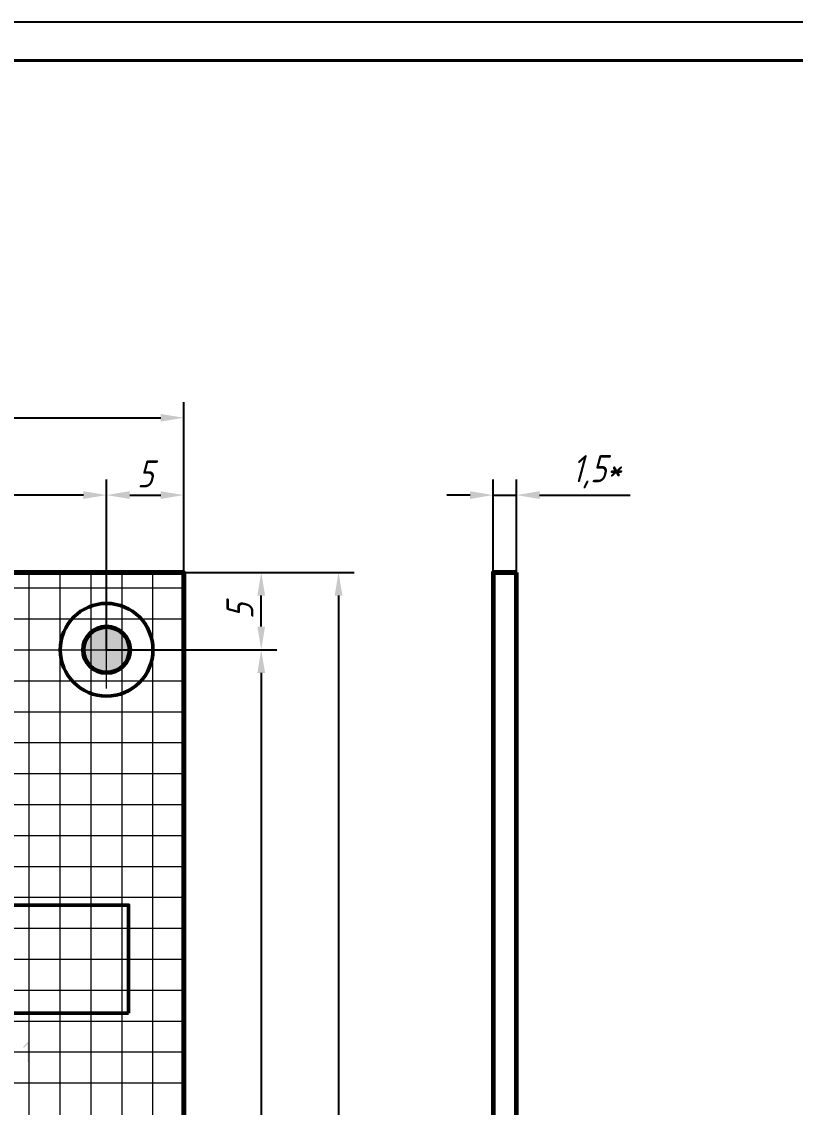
# Model space of a CAD drawing. Extents: x 260 to 1101, y 70 to 664.
# Drawn here: x 626.3 to 726.4, y 523.6 to 664 of the extents above; entities that cross this region are included whole.
import ezdxf

# ---------------------------------------------------------------- set-up
doc = ezdxf.new("R2010")
doc.units = 0
doc.header["$MEASUREMENT"] = 0
doc.layers.get('0').update_dxf_attribs({"linetype": 'CONTINUOUS'})
doc.layers.get('DEFPOINTS').update_dxf_attribs({"linetype": 'CONTINUOUS'})
for name, color, linetype in [('KONTUR', 7, 'CONTINUOUS'), ('PDF _Геометрия', 7, 'CONTINUOUS'), ('PDF _Сплошная заливка', 7, 'CONTINUOUS')]:
    doc.layers.add(name, color=color, linetype=linetype)
doc.layers.add('Основная', color=7, linetype='CONTINUOUS', lineweight=40)
doc.styles.add('GOST type A0', font='', dxfattribs={"oblique": 15, "height": 3.5})
doc.styles.get('GOST type A0').set_extended_font_data('GOST type A')
doc.dimstyles.new('ГОСТ type A', dxfattribs={"dimtxt": 3.5, "dimasz": 3, "dimexe": 2, "dimexo": 0, "dimgap": 1, "dimtad": 1, "dimtoh": 1, "dimtxsty": 'GOST type A0', "dimcen": 0, "dimazin": 2, "dimtfac": 1, "dimtmove": 0, "dimatfit": 3, "dimfxl": 1, "dimarcsym": 0})

# ---------------------------------------------------------------- blocks, each defined once
blk = doc.blocks.new('*D11')
at = {"color": 0, "lineweight": -2, "transparency": 16777216}
for p, q in [((327.41, 592.79), (327.41, 614.79)), ((647.3, 592.79), (647.3, 614.79)), ((330.41, 612.79), (644.3, 612.79))]:
    blk.add_line(p, q, dxfattribs=at)
at = {"color": 0, "transparency": 16777216}
for points in [[(330.41, 613.29), (330.41, 612.29), (327.41, 612.79)], [(644.3, 613.29), (644.3, 612.29), (647.3, 612.79)]]:
    blk.add_solid(points, dxfattribs=at)
at = {"layer": 'DEFPOINTS', "color": 0, "transparency": 16777216}
for p in [(647.3, 612.79), (327.41, 592.79), (647.3, 592.79)]:
    blk.add_point(p, dxfattribs=at)
at = {"color": 0, "transparency": 16777216, "insert": (487.36, 615.8), "char_height": 3.5, "attachment_point": 5, "style": 'GOST type A0'}
blk.add_mtext('160±0,1', dxfattribs=at)
blk = doc.blocks.new('*D12')
at = {"color": 0, "lineweight": -2, "transparency": 16777216}
for p, q in [((337.41, 582.79), (337.41, 604.79)), ((637.3, 582.79), (637.3, 604.79)), ((634.3, 602.79), (340.41, 602.79))]:
    blk.add_line(p, q, dxfattribs=at)
at = {"color": 0, "transparency": 16777216}
for points in [[(340.41, 603.29), (340.41, 602.29), (337.41, 602.79)], [(634.3, 603.29), (634.3, 602.29), (637.3, 602.79)]]:
    blk.add_solid(points, dxfattribs=at)
at = {"layer": 'DEFPOINTS', "color": 0, "transparency": 16777216}
for p in [(337.41, 602.79), (337.41, 582.79), (637.3, 582.79)]:
    blk.add_point(p, dxfattribs=at)
at = {"color": 0, "transparency": 16777216, "insert": (487.36, 605.54), "char_height": 3.5, "width": 8.1953, "attachment_point": 5, "style": 'GOST type A0'}
blk.add_mtext('150', dxfattribs=at)
blk = doc.blocks.new('*D13')
at = {"color": 0, "lineweight": -2, "transparency": 16777216}
for p, q in [((637.3, 582.79), (659.3, 582.79)), ((657.3, 579.79), (657.3, 395.79)), ((637.3, 392.79), (659.3, 392.79))]:
    blk.add_line(p, q, dxfattribs=at)
at = {"color": 0, "transparency": 16777216}
for points in [[(656.8, 579.79), (657.8, 579.79), (657.3, 582.79)], [(656.8, 395.79), (657.8, 395.79), (657.3, 392.79)]]:
    blk.add_solid(points, dxfattribs=at)
at = {"layer": 'DEFPOINTS', "color": 0, "transparency": 16777216}
for p in [(637.3, 582.79), (637.3, 392.79), (657.3, 392.79)]:
    blk.add_point(p, dxfattribs=at)
at = {"color": 0, "transparency": 16777216, "insert": (654.55, 487.79), "char_height": 3.5, "attachment_point": 5, "rotation": 90, "style": 'GOST type A0'}
blk.add_mtext('95', dxfattribs=at)
blk = doc.blocks.new('*D14')
at = {"color": 0, "lineweight": -2, "transparency": 16777216}
for p, q in [((647.3, 592.79), (669.3, 592.79)), ((667.3, 589.79), (667.3, 385.79)), ((647.3, 382.79), (669.3, 382.79))]:
    blk.add_line(p, q, dxfattribs=at)
at = {"color": 0, "transparency": 16777216}
for points in [[(666.8, 589.79), (667.8, 589.79), (667.3, 592.79)], [(666.8, 385.79), (667.8, 385.79), (667.3, 382.79)]]:
    blk.add_solid(points, dxfattribs=at)
at = {"layer": 'DEFPOINTS', "color": 0, "transparency": 16777216}
for p in [(647.3, 592.79), (647.3, 382.79), (667.3, 382.79)]:
    blk.add_point(p, dxfattribs=at)
at = {"color": 0, "transparency": 16777216, "insert": (664.29, 487.79), "char_height": 3.5, "attachment_point": 5, "rotation": 90, "style": 'GOST type A0'}
blk.add_mtext('105±0,1', dxfattribs=at)
blk = doc.blocks.new('*D15')
at = {"color": 0, "lineweight": -2, "transparency": 16777216}
for p, q in [((687.3, 592.79), (687.3, 604.79)), ((690.3, 592.79), (690.3, 604.79)), ((684.3, 602.79), (681.3, 602.79)), ((687.3, 602.79), (690.3, 602.79)), ((693.3, 602.79), (705, 602.79))]:
    blk.add_line(p, q, dxfattribs=at)
at = {"color": 0, "transparency": 16777216}
for points in [[(684.3, 603.29), (684.3, 602.29), (687.3, 602.79)], [(693.3, 603.29), (693.3, 602.29), (690.3, 602.79)]]:
    blk.add_solid(points, dxfattribs=at)
at = {"layer": 'DEFPOINTS', "color": 0, "transparency": 16777216}
for p in [(690.3, 602.79), (687.3, 592.79), (690.3, 592.79)]:
    blk.add_point(p, dxfattribs=at)
at = {"color": 0, "transparency": 16777216, "insert": (700.65, 605.8), "char_height": 3.5, "attachment_point": 5, "style": 'GOST type A0'}
blk.add_mtext('1,5*', dxfattribs=at)
blk = doc.blocks.new('*D16')
at = {"color": 0, "lineweight": -2, "transparency": 16777216}
for p, q in [((637.3, 582.79), (637.3, 604.79)), ((647.3, 582.79), (647.3, 604.79)), ((640.3, 602.79), (644.3, 602.79))]:
    blk.add_line(p, q, dxfattribs=at)
at = {"color": 0, "transparency": 16777216}
for points in [[(640.3, 603.29), (640.3, 602.29), (637.3, 602.79)], [(644.3, 603.29), (644.3, 602.29), (647.3, 602.79)]]:
    blk.add_solid(points, dxfattribs=at)
at = {"layer": 'DEFPOINTS', "color": 0, "transparency": 16777216}
for p in [(647.3, 602.79), (637.3, 582.79), (647.3, 582.79)]:
    blk.add_point(p, dxfattribs=at)
at = {"color": 0, "transparency": 16777216, "insert": (642.3, 605.54), "char_height": 3.5, "attachment_point": 5, "style": 'GOST type A0'}
blk.add_mtext('5', dxfattribs=at)
blk = doc.blocks.new('*D17')
at = {"color": 0, "lineweight": -2, "transparency": 16777216}
for p, q in [((637.3, 592.79), (659.3, 592.79)), ((657.3, 585.79), (657.3, 589.79)), ((637.3, 582.79), (659.3, 582.79))]:
    blk.add_line(p, q, dxfattribs=at)
at = {"color": 0, "transparency": 16777216}
for points in [[(656.8, 589.79), (657.8, 589.79), (657.3, 592.79)], [(656.8, 585.79), (657.8, 585.79), (657.3, 582.79)]]:
    blk.add_solid(points, dxfattribs=at)
at = {"layer": 'DEFPOINTS', "color": 0, "transparency": 16777216}
for p in [(637.3, 592.79), (657.3, 592.79), (637.3, 582.79)]:
    blk.add_point(p, dxfattribs=at)
at = {"color": 0, "transparency": 16777216, "insert": (654.55, 587.79), "char_height": 3.5, "attachment_point": 5, "rotation": 90, "style": 'GOST type A0'}
blk.add_mtext('5', dxfattribs=at)

msp = doc.modelspace()

# ---------------------------------------------------------------- hatches: boundary and pattern name
at = {"layer": 'PDF _Сплошная заливка', "transparency": 33554559}
for points in [[(637.304, 582.786), (634.597, 582.786), (634.63, 583.21), (634.729, 583.623), (634.892, 584.016), (635.114, 584.378), (635.39, 584.701), (635.713, 584.978), (636.075, 585.2), (636.468, 585.362), (636.881, 585.461), (637.304, 585.495)], [(637.304, 582.786), (637.304, 580.078), (636.881, 580.111), (636.468, 580.21), (636.075, 580.373), (635.713, 580.595), (635.39, 580.871), (635.114, 581.194), (634.892, 581.557), (634.729, 581.949), (634.63, 582.363), (634.597, 582.786)], [(637.304, 582.786), (640.012, 582.786), (639.978, 582.363), (639.879, 581.949), (639.717, 581.557), (639.495, 581.194), (639.219, 580.871), (638.896, 580.595), (638.533, 580.373), (638.141, 580.21), (637.728, 580.111), (637.304, 580.078)], [(627.18, 532.086), (627.205, 532.061), (627.231, 532.061), (627.231, 532.036), (627.231, 532.036), (627.256, 532.01), (627.256, 531.985), (627.256, 529.572), (627.256, 529.546), (627.256, 529.521), (627.231, 529.521), (627.231, 529.496), (627.231, 529.496), (627.205, 529.47), (627.18, 529.47), (627.154, 529.47), (627.154, 529.47), (627.154, 529.47), (627.129, 529.47), (627.104, 529.496), (627.078, 529.496), (627.078, 529.496), (627.078, 529.521), (627.078, 529.572), (627.078, 531.756), (626.672, 531.35), (626.672, 531.35), (626.647, 531.35), (626.621, 531.324), (626.596, 531.324), (626.596, 531.324), (626.57, 531.324), (626.545, 531.35), (626.545, 531.35), (626.52, 531.375), (626.52, 531.375), (626.52, 531.401), (626.52, 531.426), (626.52, 531.426), (626.52, 531.451), (626.52, 531.451), (626.545, 531.477), (627.104, 532.061), (627.104, 532.061), (627.104, 532.061), (627.129, 532.086), (627.154, 532.086), (627.154, 532.086)]]:
    msp.add_hatch(color=256, dxfattribs=at).paths.add_polyline_path(points)
at = {"layer": 'PDF _Сплошная заливка', "true_color": 0xffffff, "transparency": 33554559}
msp.add_hatch(color=7, dxfattribs=at).paths.add_polyline_path([(637.304, 585.495), (637.728, 585.461), (638.141, 585.362), (638.533, 585.2), (638.896, 584.978), (639.219, 584.701), (639.495, 584.378), (639.717, 584.016), (639.879, 583.623), (639.978, 583.21), (640.012, 582.786), (637.304, 582.786)])

# ---------------------------------------------------------------- linework, layer by layer
for p, q in [((687.301, 592.786), (687.301, 602.786)), ((647.301, 592.786), (657.301, 592.786)), ((657.301, 592.786), (667.301, 592.786))]:
    msp.add_line(p, q)
at = {"layer": 'KONTUR'}
msp.add_line((260, 664), (1101, 664), dxfattribs=at)
at = {"layer": 'PDF _Геометрия', "lineweight": 18}
for points in [[(324.934, 382.786), (327.413, 382.786), (647.301, 382.786), (647.301, 592.786), (327.413, 592.786), (327.413, 382.786), (326.173, 382.786)], [(627.308, 381.546), (627.308, 382.786), (627.308, 592.786)], [(631.306, 380.306), (631.306, 382.786), (631.306, 592.786)], [(635.305, 381.546), (635.305, 382.786), (635.305, 592.786)], [(639.304, 380.306), (639.304, 382.786), (639.304, 592.786)], [(643.302, 381.546), (643.302, 382.786), (643.302, 592.786)], [(647.301, 382.786), (647.301, 592.786)], [(324.934, 590.786), (327.413, 590.786), (647.301, 590.786)], [(326.173, 586.786), (327.413, 586.786), (647.301, 586.786)], [(637.304, 577.786), (637.304, 587.786)], [(637.304, 578.086), (637.304, 587.486)], [(324.934, 582.786), (327.413, 582.786), (647.301, 582.786)], [(632.306, 582.786), (642.302, 582.786)], [(632.606, 582.786), (642.003, 582.786)], [(326.173, 578.786), (327.413, 578.786), (647.301, 578.786)], [(324.934, 574.786), (327.413, 574.786), (647.301, 574.786)], [(326.173, 570.786), (327.413, 570.786), (647.301, 570.786)], [(324.934, 566.786), (327.413, 566.786), (647.301, 566.786)], [(326.173, 562.786), (327.413, 562.786), (647.301, 562.786)], [(324.934, 558.786), (327.413, 558.786), (647.301, 558.786)], [(326.173, 554.786), (327.413, 554.786), (647.301, 554.786)], [(324.934, 550.786), (327.413, 550.786), (647.301, 550.786)], [(326.173, 546.786), (327.413, 546.786), (647.301, 546.786)], [(324.934, 542.786), (327.413, 542.786), (647.301, 542.786)], [(326.173, 538.786), (327.413, 538.786), (647.301, 538.786)], [(324.934, 534.786), (327.413, 534.786), (647.301, 534.786)], [(326.173, 530.786), (327.413, 530.786), (647.301, 530.786)], [(324.934, 526.786), (327.413, 526.786), (647.301, 526.786)]]:
    msp.add_lwpolyline(points, dxfattribs=at)
at = {"layer": 'PDF _Геометрия', "lineweight": 60}
for points in [[(327.413, 592.786), (327.413, 382.786), (647.301, 382.786), (647.301, 592.786)], [(647.301, 382.786), (327.413, 382.786), (647.301, 382.786), (647.301, 592.786)], [(647.301, 592.786), (327.413, 592.786), (327.413, 382.786), (327.413, 592.786)], [(647.301, 382.786), (327.413, 382.786), (327.413, 592.786), (647.301, 592.786)], [(690.3, 592.786), (687.301, 592.786), (687.301, 382.786), (690.3, 382.786)]]:
    msp.add_lwpolyline(points, close=True, dxfattribs=at)
at = {"layer": 'PDF _Геометрия', "lineweight": 50}
for points in [[(647.301, 382.786), (647.301, 586.786), (647.301, 592.786), (327.413, 592.786), (327.413, 382.786), (337.409, 382.786)], [(640.143, 535.786), (609.154, 535.786), (609.154, 549.786), (640.143, 549.786)]]:
    msp.add_lwpolyline(points, close=True, dxfattribs=at)
at = {"layer": 'PDF _Геометрия', "lineweight": 60}
msp.add_lwpolyline([(687.301, 592.786), (690.3, 592.786)], dxfattribs=at)
at = {"layer": 'PDF _Геометрия', "lineweight": 50}
msp.add_circle((637.303, 582.787), 5.999, dxfattribs=at)
at = {"layer": 'PDF _Геометрия', "lineweight": 60}
msp.add_circle((637.304, 582.787), 2.999, dxfattribs=at)
msp.add_circle((637.304, 582.787), 2.999, dxfattribs=at)
at = {"layer": 'Основная'}
msp.add_line((1096, 659), (280, 659), dxfattribs=at)

# ---------------------------------------------------------------- dimensions: what is measured, and where the dimension line sits
dim = msp.add_aligned_dim(p1=(327.413, 592.786), p2=(647.301, 592.786), distance=20, text='160±0,1', dimstyle='ГОСТ type A')
dim.commit()
dim.dimension.update_dxf_attribs({"geometry": '*D11', "text_midpoint": (487.357, 615.799)})
for base, p1, p2, text, picture, middle in [((337.409, 602.786), (637.304, 582.786), (337.409, 582.787), '150', '*D12', (487.356, 605.536)), ((647.301, 602.786), (637.303, 582.787), (647.301, 582.786), '5', '*D16', (642.302, 605.536)), ((690.3, 602.786), (687.301, 592.786), (690.3, 592.786), '1,5*', '*D15', (700.648, 605.799))]:
    dim = msp.add_linear_dim(base=base, p1=p1, p2=p2, text=text, dimstyle='ГОСТ type A')
    dim.commit()
    dim.dimension.update_dxf_attribs({"geometry": picture, "text_midpoint": middle})
for base, p1, p2, text, picture, middle in [((657.301, 592.786), (637.303, 582.787), (637.303, 592.786), '5', '*D17', (654.551, 587.787)), ((667.301, 382.786), (647.301, 592.786), (647.301, 382.786), '105±0,1', '*D14', (664.288, 487.786)), ((657.301, 392.787), (637.304, 582.786), (637.303, 392.787), '95', '*D13', (654.551, 487.787))]:
    dim = msp.add_linear_dim(base=base, p1=p1, p2=p2, angle=90, text=text, dimstyle='ГОСТ type A')
    dim.commit()
    dim.dimension.update_dxf_attribs({"geometry": picture, "text_midpoint": middle})

doc.saveas('drawing.dxf')
